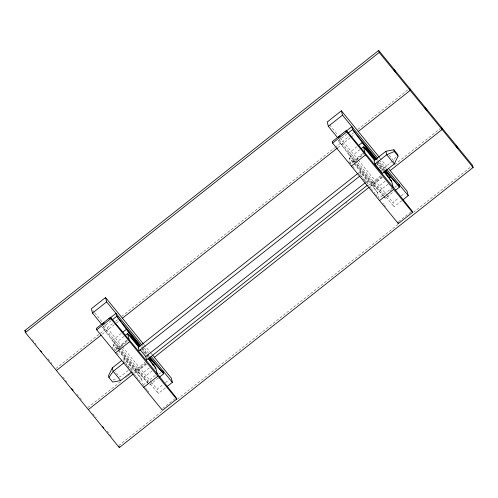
<?xml version="1.0" encoding="UTF-8"?>
<svg xmlns="http://www.w3.org/2000/svg" width="498" height="498" viewBox="0 0 498 498"><rect width="100%" height="100%" fill="white"/><g stroke="black" fill="none" stroke-linecap="round" stroke-linejoin="round"><path stroke-width="0.37" stroke-dasharray="2.49 1.87" d="M394.099 163.251L393.395 160.474L396.358 156.204M118.387 348.787L102.607 327.466L111.452 320.463M354.24 162.049L338.459 140.722L346.714 134.192M55.888 368.495L113.227 323.096M115.667 321.166L117.497 319.716M121.767 316.336L334.644 147.788M335.254 147.302L349.285 136.197M351.725 134.261L353.555 132.817M357.825 129.436L407.837 89.833M102.258 334.214L115.953 323.364M116.544 322.897L118.904 321.029M338.055 147.52L350.629 137.56M351.221 137.093L354.757 134.292M121.207 333.405L112.361 340.408L120.136 349.926M357.06 146.667L348.214 153.67L355.018 161.999M124.077 336.343L113.463 344.747L114.926 350.53L116.383 352.316M359.93 149.605L349.316 158.009L350.779 163.792L364.337 153.054M126.859 340.134L117.422 347.604L117.789 349.054L127.812 341.118M362.712 153.396L353.275 160.866L353.642 162.311L363.671 154.374M127.307 340.732L114.926 350.53L113.457 348.787M122.906 359.488L124.083 358.554L131.597 367.754L132.474 371.228L124.961 362.027L124.083 358.554M358.722 172.781L359.936 171.816L367.449 181.017L368.327 184.484L361.287 175.862M128.061 370.556L119.8 377.092L115.106 371.34M128.646 370.089L131.597 367.754M365.625 182.461L367.449 181.017M381.954 171.2L381.599 169.812L392.212 161.408M87.816 407.594L120.759 381.512M125.633 377.652L127.463 376.202M128.073 375.716L129.903 374.266M130.513 373.786L145.155 362.195M345.836 203.309L347.056 202.337M368.402 185.437L381.213 175.296M394.634 164.67L440.381 128.447M145.64 363.135L136.203 370.605L136.57 372.05L141.631 379.246L142.914 384.307M381.493 176.398L372.062 183.868L372.423 185.312L377.484 192.508L378.953 198.291L392.511 187.553M134.186 373.313L146.113 363.864M369.983 186.619L381.966 177.126M146.593 364.113L136.57 372.05L118.269 349.64M382.452 177.375L372.423 185.312L355.086 164.085M149.381 367.91L140.536 374.907L136.203 370.605L118.866 349.378M385.234 181.166L376.388 188.169L372.062 183.868L354.725 162.634M152.245 370.842L141.631 379.246L113.463 344.747L117.789 349.054M154.604 368.974L155.787 368.041M388.098 184.104L377.484 192.508L349.316 158.009L353.642 162.311M143.094 385.035L155.476 375.231M158.85 374.135L161.209 372.267M389.99 191.132L392.349 189.265M394.709 187.397L397.062 185.53M158.401 377.963L149.562 384.966L140.536 374.907L120.622 350.524M383.908 196.548L385.415 198.223L394.26 191.22M165.292 387.967L158.221 393.569L157.119 389.231L163.02 384.562M165.373 382.694L168.915 379.899M401.737 200.762L394.074 206.832L392.972 202.493L398.873 197.824M401.232 195.957L404.768 193.156M162.684 408.435L175.072 398.63M398.543 221.691L410.925 211.887M118.804 445.542L162.728 410.769M177.363 399.178L398.78 223.87M413.421 212.279L472.59 165.436M112.934 380.036L117.055 378.268M383.41 195.988L376.388 188.169L355.504 162.591M348.824 161.464L350.779 163.792M111.994 347.038L112.971 348.202M389.168 155.301L393.395 160.474M379.906 157.959L387.768 167.583M379.271 160.169L386.118 168.554M377.067 159.466L385.384 169.65M377.914 161.501L384.711 169.83M377.54 162.049L384.282 170.304M376.463 161.726L383.684 170.571M377.067 163.462L383.379 171.194M376.438 163.487L381.599 169.812M329.657 124.954L337.862 135.008M340.277 137.965L357.894 159.541M358.386 160.138L386.697 194.805M387.183 195.397L392.972 202.493M339.194 139.633L357.29 161.794M357.782 162.392L384.68 195.334M386.093 197.059L394.074 206.832M338.459 140.722L383.46 195.826M383.946 196.43L385.415 198.223M352.721 166.17L355.149 169.146M358.548 173.31L359.519 174.499M360.004 175.097L363.895 179.853M364.38 180.45L366.323 182.828M369.721 186.993L370.693 188.182M371.178 188.773L375.062 193.535M375.548 194.127L377.49 196.511M144.053 344.697L149.948 351.918M150.44 352.516L151.915 354.321M142.434 345.712L143.903 347.511M144.395 348.108L149.282 354.097M142.191 347.405L149.525 356.387M140.598 346.459L141.569 347.648M142.055 348.239L146.916 354.19M147.402 354.781L148.858 356.568M141.687 348.787L147.95 356.45M143.019 351.414L145.908 354.95M146.387 355.541L147.831 357.309M92.833 310.509L94.284 312.283M94.769 312.875L102.009 321.745M104.424 324.702L122.041 346.278M122.533 346.876L150.844 381.543M151.324 382.134L157.119 389.231M103.341 326.371L121.437 348.532M121.929 349.129L148.827 382.072M150.234 383.796L158.221 393.569M102.607 327.466L148.585 383.765M116.868 352.914L118.325 354.694M123.18 360.645L127.065 365.401M127.55 365.999L129.499 368.377M132.412 371.944L133.869 373.73M134.354 374.328L135.811 376.108M136.296 376.706L138.239 379.084M138.724 379.681L141.152 382.651M32.277 339.58L36.211 344.398M48.02 358.853L51.954 363.671M62.767 376.911L67.186 382.327M77.009 394.36L81.921 400.373M92.734 413.614L96.182 417.834M107.002 431.081L111.919 437.107M382.75 203.066L383.703 204.261M384.176 204.859L385.601 206.645M143.573 385.626L144.999 387.419M145.472 388.017L146.898 389.803M147.371 390.401L148.796 392.194M359.936 171.816L360.813 175.284"/><path stroke-width="0.75" d="M121.724 360.421L112.293 367.891L108.489 375.729L108.931 377.465L112.685 382.066L120.684 380.559L131.883 371.695M394.273 163.948L398.07 156.111L397.628 154.374L393.874 149.774L385.882 151.274L374.085 160.611L374.969 164.085L382.476 173.279L394.273 163.948L386.759 154.747L385.882 151.274M108.931 377.465L113.171 371.365L123.784 362.961M24.9 330.541L378.679 50.435L472.59 165.436L473.1 167.459L119.321 447.565L25.41 332.564L24.9 330.541L25.884 331.749M25.41 332.564L379.196 52.458L378.679 50.435M143.561 344.093L105.539 297.53L91.389 308.735L92.485 313.074L101.872 324.572L104.231 322.704M379.414 157.356L341.391 110.793L327.242 121.998L328.338 126.336L337.731 137.834M92.485 313.074L106.634 301.869L105.539 297.53M328.338 126.336L342.487 115.131L341.391 110.793M110.512 317.195L96.363 328.4L96.73 329.844L162.466 410.346L176.616 399.141L176.248 397.697L157.25 373.83L110.512 317.195L110.88 318.639L176.616 399.141M346.365 130.457L332.216 141.662L332.583 143.107L398.319 223.608L412.469 212.403L412.101 210.953L393.103 187.086L346.365 130.457L346.733 131.902L412.469 212.403M108.95 318.969L116.028 313.367L116.756 316.261L131.578 336.399L139.764 346.427M338.316 137.367L340.084 135.966M345.394 131.765L351.881 126.629L352.609 129.524L367.431 149.661L375.617 159.69M96.73 329.844L110.88 318.639M332.583 143.107L346.733 131.902M112.038 319.996L116.756 316.261L140.722 345.606M347.897 133.259L352.609 129.524L376.575 158.868M56.398 370.518L101.05 335.166M122.44 318.228L337.445 147.999M358.292 131.491L410.184 90.406L409.667 88.383M122.975 332.004L126.517 329.203L140.112 345.861M358.243 145.733L362.37 142.465L376.457 159.715M125.253 335.409L127.613 333.542L131.939 337.849L139.166 346.695M361.106 148.672L363.465 146.804L367.798 151.112L375.019 159.958M115.511 352.845L129.661 341.64M351.364 166.108L365.513 154.903M358.112 173.26L138.232 347.349L139.11 350.822L359.6 176.248M374.969 164.085L386.759 154.747L394.316 151.51L398.07 156.111M367.107 185.449L146.624 360.023L145.746 356.549L365.015 182.947M88.333 409.617L132.978 374.266M154.368 357.327L369.373 187.099M390.22 170.59L442.112 129.505L441.602 127.482M152.917 365.109L154.685 363.708L163.711 373.761L159.584 377.03M389.361 177.898L390.538 176.964L399.564 187.018L395.437 190.286M143.679 387.344L157.835 376.139M379.538 200.607L393.688 189.402M167.06 386.566L172.37 382.364L171.275 378.032L152.407 354.925M402.919 199.829L408.223 195.627L407.127 191.288L388.259 168.187M72.957 390.195L71.706 388.733M384.767 170.895L390.538 176.964L385.197 170.422M148.914 357.632L154.685 363.708L149.344 357.159M103.814 428.019L102.488 426.394M41.651 351.93L40.712 350.779M379.196 52.458L473.1 167.459M342.487 115.131L377.801 158.37M386.604 169.152L408.223 195.627M385.869 170.248L399.564 187.018L398.836 184.129M384.17 171.163L391.64 181.303L393.103 187.086M374.639 160.487L363.465 146.804L364.928 152.587M383.865 171.785L391.64 181.303M106.634 301.869L141.949 345.114M151.243 356.493L172.37 382.364M150.016 356.991L163.711 373.761L162.977 370.867M148.796 358.492L155.787 368.041L157.25 373.83M138.786 347.224L127.613 333.542L129.075 339.331M148.012 358.529L155.787 368.041M140.112 349.652L145.746 356.549M120.684 380.559L113.171 371.365L112.293 367.891M72.72 389.66L73.001 390.09M393.874 149.774L394.316 151.51M386.211 172.663L386.579 174.107M397.952 222.158L398.319 223.608M367.431 149.661L367.798 151.112M150.359 359.4L150.72 360.845M131.578 336.399L131.939 337.849M118.978 446.214L119.321 447.565M394.005 69.851L395.798 72.142L394.08 69.894M424.962 107.761L426.817 110.133L424.962 107.761M455.956 145.709L457.805 148.08L455.956 145.709"/></g></svg>
